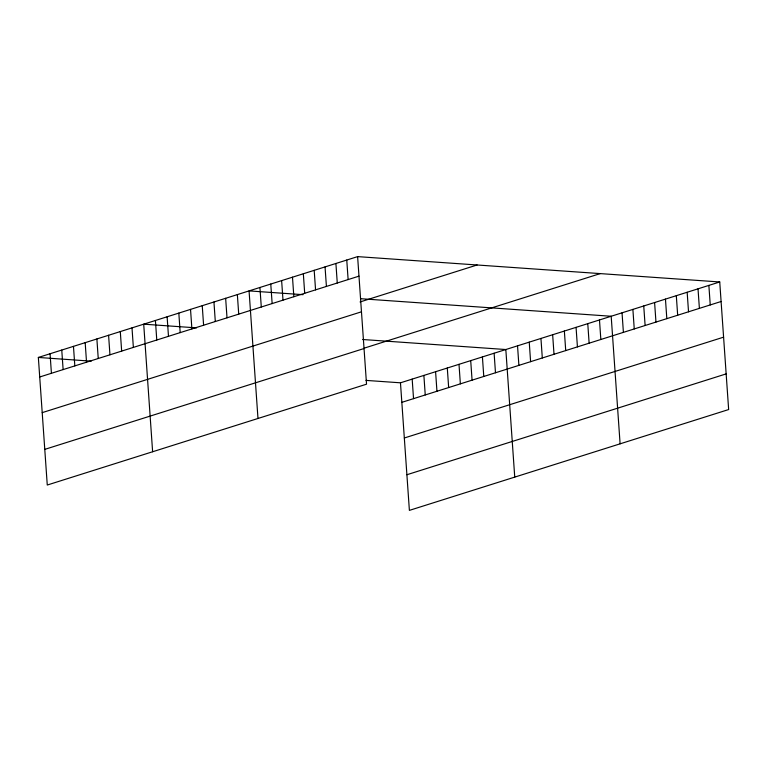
<?xml version="1.0" encoding="UTF-8"?>
<svg xmlns="http://www.w3.org/2000/svg" width="767" height="767" viewBox="0 0 767 767"><rect width="100%" height="100%" fill="white"/><g stroke="black" fill="none" stroke-linecap="round" stroke-linejoin="round"><path stroke-width="1.15" d="M357.614 256.619L366.53 384.19L47.266 485.032L38.35 357.451L357.614 256.619L719.734 281.968L728.65 409.549L409.386 510.381L400.47 382.81L719.734 281.968M39.711 376.99L358.975 276.149M360.049 301.958L477.112 264.979M42.214 412.636L361.478 311.805M363.98 348.218L600.235 273.608M44.774 449.376L364.037 348.534M401.831 402.349L721.095 301.508M404.324 437.995L723.588 337.164M406.893 474.735L726.157 373.893M303.07 294.681L249.064 290.894L257.98 418.475M360.519 298.699L611.184 316.253L620.1 443.834M196.563 327.873L143.707 324.173L152.623 451.753M362.647 339.503L505.827 349.531L514.743 477.112M38.35 357.451L91.206 361.152M365.993 380.394L400.47 382.81M708.871 285.401L710.242 304.94M698.018 288.833L699.389 308.363M687.165 292.256L688.526 311.795M676.312 295.688L677.673 315.218M665.459 299.111L666.82 318.65M654.596 302.543L655.967 322.082M643.743 305.975L645.114 325.505M632.89 309.398L634.251 328.938M622.037 312.831L623.398 332.36M599.478 319.954L600.839 339.493M587.771 323.655L589.133 343.185M576.065 327.346L577.426 346.885M564.359 331.047L565.72 350.586M552.652 334.738L554.014 354.277M540.946 338.439L542.307 357.978M529.24 342.14L530.601 361.679M517.533 345.831L518.895 365.37M494.121 353.232L495.482 372.762M482.414 356.923L483.776 376.463M470.708 360.624L472.069 380.164M459.002 364.325L460.363 383.855M447.295 368.016L448.657 387.556M435.589 371.717L436.95 391.256M423.883 375.418L425.244 394.947M412.176 379.109L413.538 398.648M346.761 260.042L348.122 279.581M335.908 263.474L337.269 283.004M325.045 266.897L326.416 286.436M314.192 270.329L315.563 289.868M303.339 273.752L304.7 293.291M292.486 277.184L293.847 296.724M281.633 280.617L282.994 300.146M270.77 284.039L272.141 303.579M259.917 287.472L261.288 307.011M237.358 294.595L238.719 314.134M225.651 298.296L227.013 317.826M213.945 301.987L215.306 321.526M202.239 305.688L203.6 325.227M190.532 309.389L191.894 328.918M178.826 313.08L180.187 332.619M167.12 316.781L168.481 336.32M155.413 320.481L156.775 340.011M132.001 327.873L133.362 347.413M120.294 331.565L121.656 351.104M108.588 335.265L109.949 354.805M96.882 338.966L98.243 358.505M85.175 342.657L86.537 362.197M73.469 346.358L74.83 365.897M61.763 350.059L63.124 369.589M50.056 353.75L51.418 373.289"/></g></svg>
